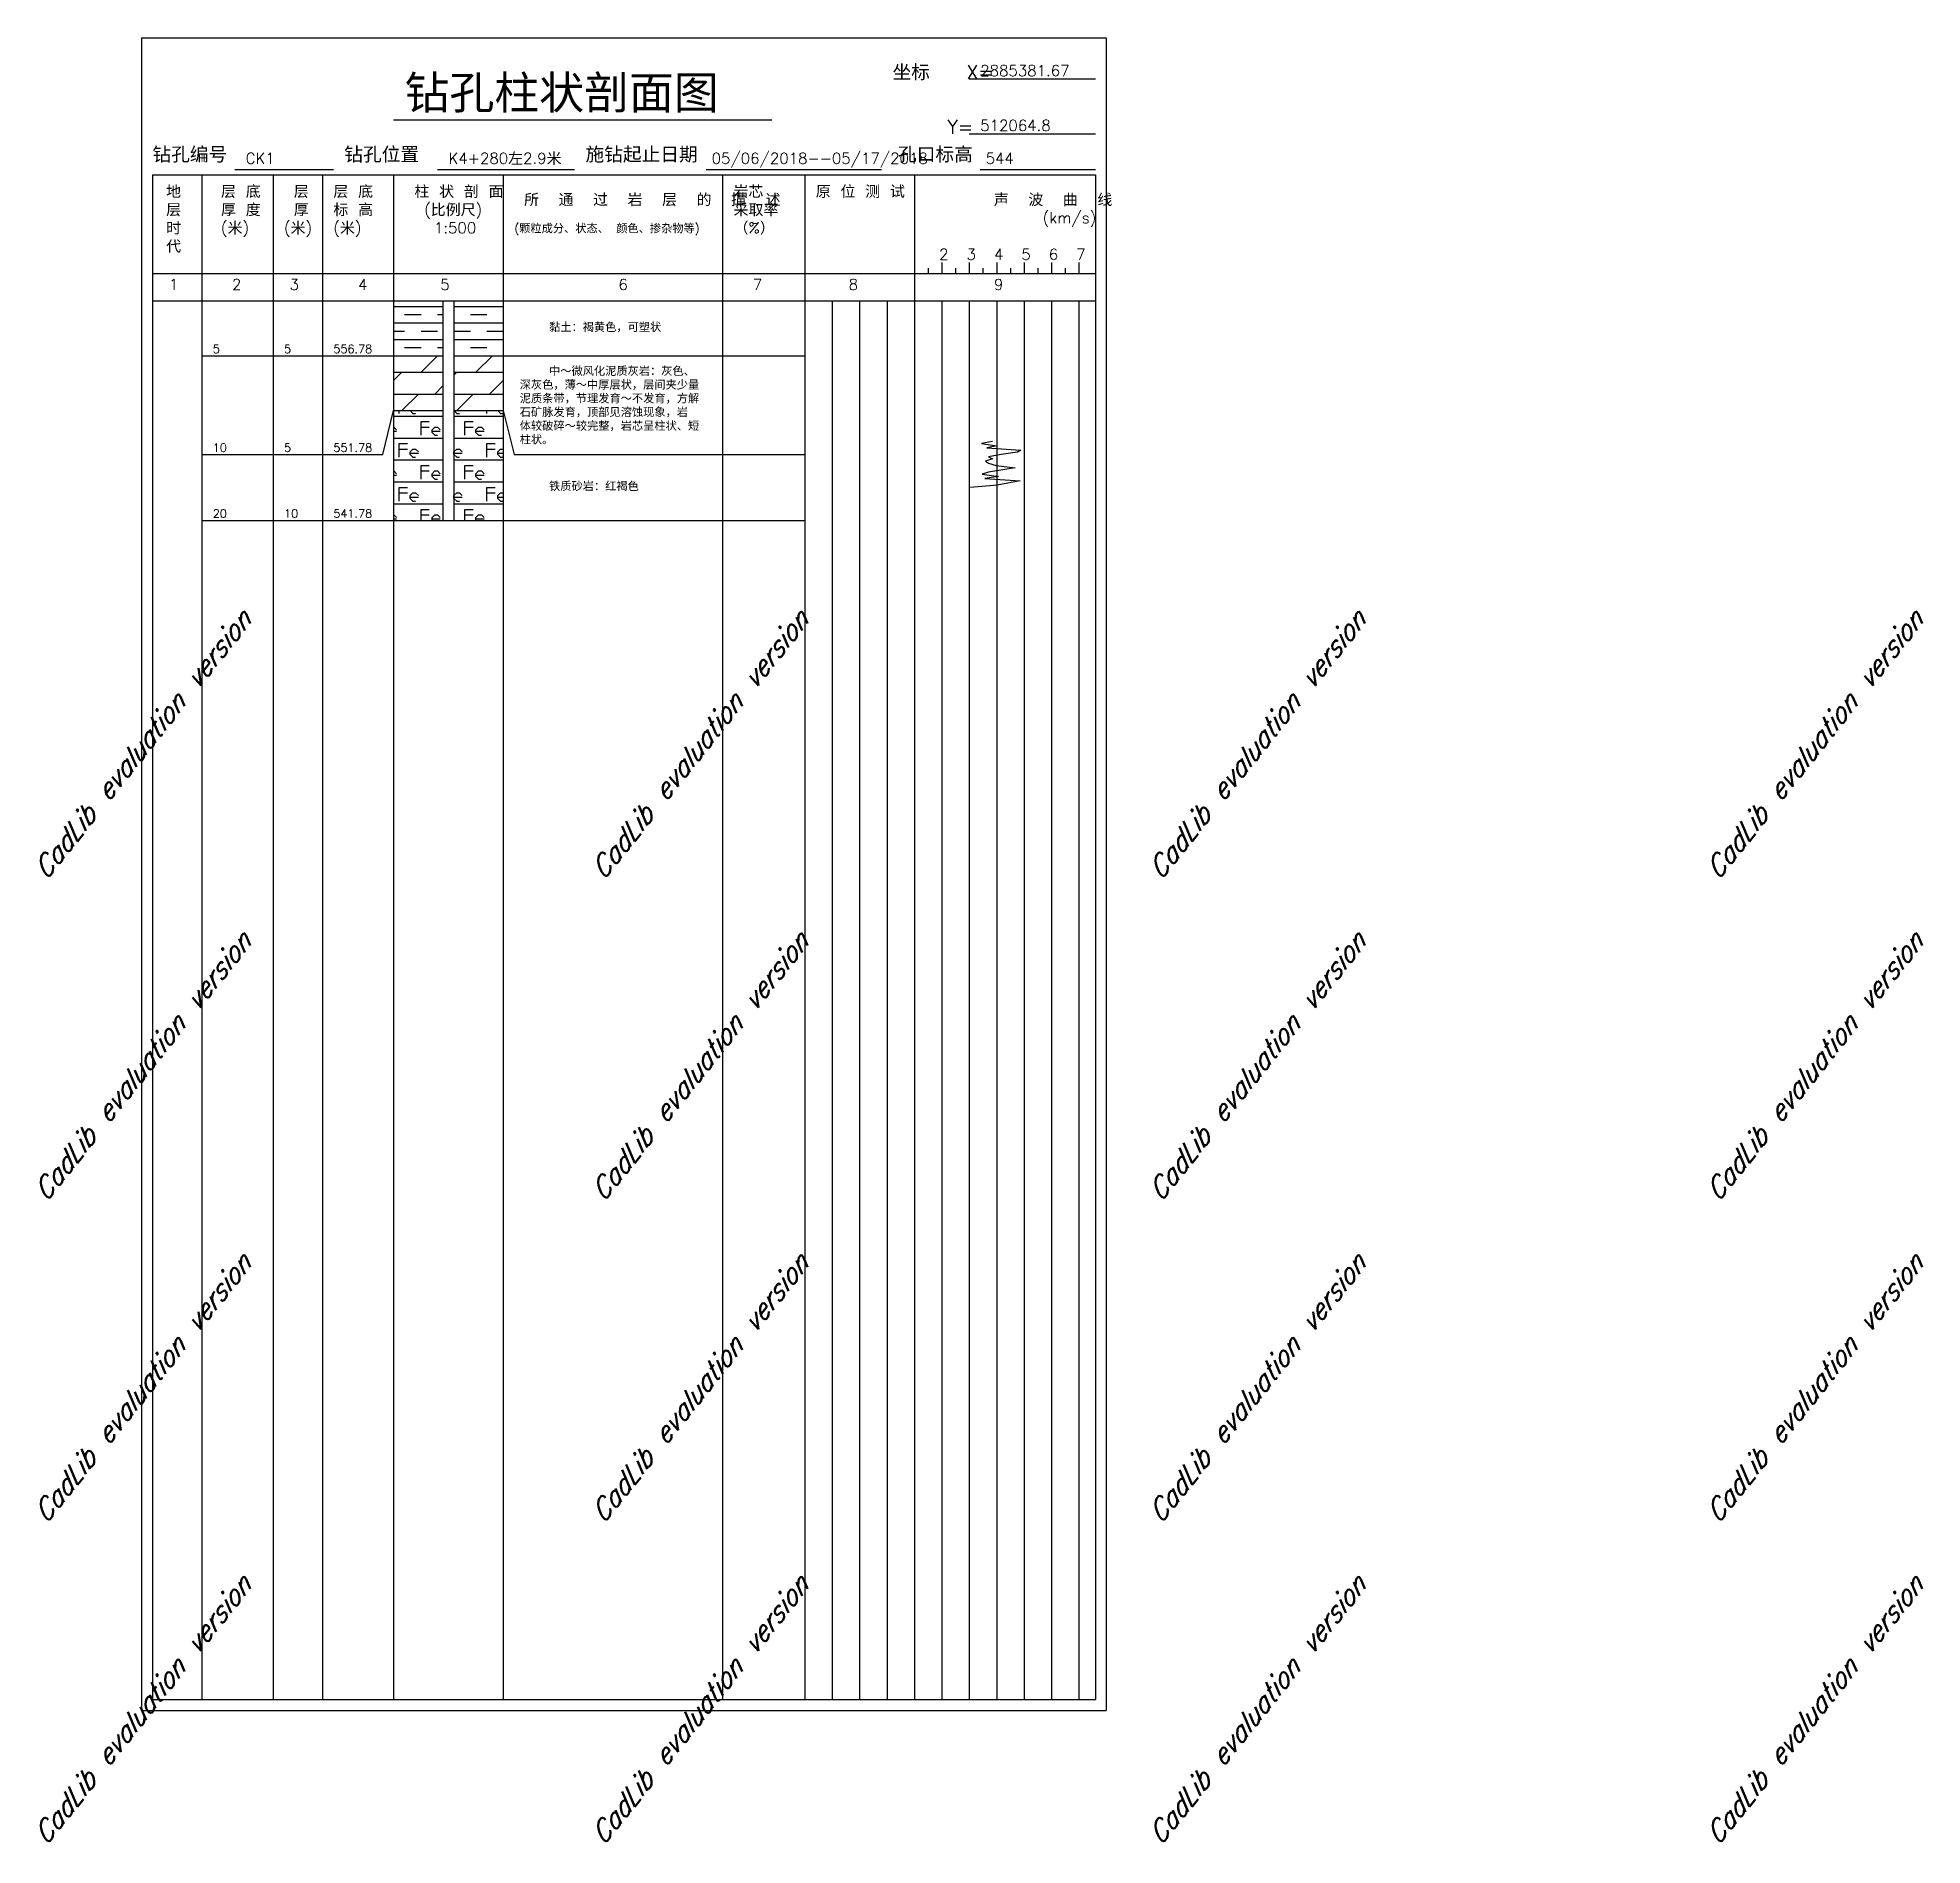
# Model space of a CAD drawing. Header units: inches. Extents: x -21 to 323, y -305 to 25.
import ezdxf
from ezdxf.enums import TextEntityAlignment as Align

# ---------------------------------------------------------------- set-up
doc = ezdxf.new("R2010")
doc.units = ezdxf.units.IN
doc.header["$MEASUREMENT"] = 0
for name, pattern in [('applicanceXZDyBtH', [0]), ('applicanceYZDyBtH', [0]), ('drillDateLineZDyBtH', [0]), ('drillHoleStaHeightZDyBtH', [0]), ('drillLocationLineZDyBtH', [0]), ('lastLine1yqpDGM', [0]), ('line110ZDyBtH', [0]), ('line120P22OfO', [0]), ('line140bJeetN', [0]), ('line210ZDyBtH', [0]), ('line220P22OfO', [0]), ('line240bJeetN', [0]), ('TestLine11', [0]), ('TestLine110', [0]), ('TestLine111', [0]), ('TestLine112', [0]), ('TestLine113', [0]), ('TestLine114', [0]), ('TestLine115', [0]), ('TestLine116', [0]), ('TestLine117', [0]), ('TestLine118', [0]), ('TestLine119', [0]), ('TestLine11ZDyBtH', [0]), ('TestLine12', [0]), ('TestLine120', [0]), ('TestLine12ZDyBtH', [0]), ('TestLine13', [0]), ('TestLine13ZDyBtH', [0]), ('TestLine14', [0]), ('TestLine14ZDyBtH', [0]), ('TestLine15', [0]), ('TestLine15ZDyBtH', [0]), ('TestLine16', [0]), ('TestLine16ZDyBtH', [0]), ('TestLine17', [0]), ('TestLine18', [0]), ('TestLine19', [0]), ('TestLine1ZDyBtH', [0]), ('TestLine2ZDyBtH', [0]), ('TestLine3ZDyBtH', [0]), ('titleLineZDyBtH', [0]), ('verticalLine110ZDyBtH', [0]), ('verticalLine120P22OfO', [0]), ('verticalLine140bJeetN', [0]), ('verticalLine210ZDyBtH', [0]), ('verticalLine220P22OfO', [0]), ('verticalLine240bJeetN', [0]), ('zkbhLineZDyBtH', [0])]:
    doc.linetypes.add(name, pattern=pattern)
doc.layers.add('ZDyBtH贵州省余庆至安龙高速公路三都至独山段公路工程第1合同段', color=7, linetype='Continuous')
doc.styles.get("Standard").update_dxf_attribs({"font": 'txt.shx'})
doc.dimstyles.get("Standard").update_dxf_attribs({"dimtxt": 0.18, "dimasz": 0.18, "dimexe": 0.18, "dimexo": 0.0625, "dimgap": 0.09, "dimtad": 0, "dimtih": 1, "dimtoh": 1, "dimdec": 4, "dimzin": 0, "dimdsep": 46, "dimtxsty": 'Standard', "dimcen": 0.09, "dimadec": 0, "dimazin": 0, "dimtfac": 1, "dimtdec": 4, "dimtofl": 0, "dimtmove": 0, "dimatfit": 0, "dimfxl": 1, "dimtolj": 1, "dimtzin": 0, "dimarcsym": 0})
pattern_1 = [(0, (0, 0), (0, 3), []), (0, (1, 1.5), (3, 3), [3, -3])]
pattern_2 = [(0, (0, 0), (0, 4), []), (45, (5, 0), (-10, 9e-16), [5.6569, -11.3137]), (45, (2.5, 4), (-10, 9e-16), [5.6569, -11.3137]), (45, (-0.5, 8), (-10, 9e-16), [5.6569, -11.3137])]
pattern_3 = [(45, (3, 1.5), (-4.00003, 4.00003), [0.7071, -4.9497]), (135, (3.5, 0.5), (-4.00003, -4.00003), [0.7071, -4.9497]), (135, (4.5, 1.5), (-4.00003, -4.00003), [0.7071, -4.9497]), (90, (3, 1), (-4, 4), [0.5, -7.5]), (0, (3.5, 0.5), (-4, 4), [0.5, -7.5]), (0, (3.5, 2), (-4, 4), [0.5, -7.5]), (0, (3, 1.25), (-4, 4), [1.5, -6.5]), (0, (0, 0), (0, 4), []), (0, (1, 2), (4, 4), [1.5, -6.5]), (0, (1, 3), (4, 4), [1.5, -6.5]), (90, (1, 0.5), (-4, 4), [2.5, -5.5]), (0, (7, 2), (4, 4), [0.2, -8])]

# ---------------------------------------------------------------- blocks, each defined once
blk = doc.blocks.new('*T0')
at = {"color": 0, "linetype": 'Continuous', "lineweight": -2}
for p, q in [((0, 0), (172, 0)), ((0, 0), (0, -278)), ((9, 0), (9, -278)), ((22, 0), (22, -278)), ((31, 0), (31, -278)), ((44, 0), (44, -278)), ((64, 0), (64, -278)), ((104, 0), (104, -278)), ((119, 0), (119, -278)), ((139, 0), (139, -278)), ((172, 0), (172, -278)), ((0, -18), (172, -18)), ((0, -23), (172, -23)), ((0, -278), (172, -278))]:
    blk.add_line(p, q, dxfattribs=at)
blk = doc.blocks.new('*T1')
at = {"color": 0, "linetype": 'Continuous', "lineweight": -2}
for p, q in [((0, 0), (176, 0)), ((0, 0), (0, -305)), ((176, 0), (176, -305)), ((0, -305), (176, -305))]:
    blk.add_line(p, q, dxfattribs=at)
blk = doc.blocks.new('AcosticBoreHoleTable_BlockZDyBtH')
at = {"linetype": 'applicanceXZDyBtH'}
blk.add_line((149, 17.5), (172, 17.5), dxfattribs=at)
at = {"linetype": 'titleLineZDyBtH'}
blk.add_line((44, 10), (113, 10), dxfattribs=at)
at = {"linetype": 'applicanceYZDyBtH'}
blk.add_line((149, 7.5), (172, 7.5), dxfattribs=at)
at = {"linetype": 'zkbhLineZDyBtH'}
blk.add_line((15, 1), (33, 1), dxfattribs=at)
at = {"linetype": 'drillLocationLineZDyBtH'}
blk.add_line((52, 1), (77, 1), dxfattribs=at)
at = {"linetype": 'drillDateLineZDyBtH'}
blk.add_line((101, 1), (133, 1), dxfattribs=at)
at = {"linetype": 'drillHoleStaHeightZDyBtH'}
blk.add_line((151, 1), (172, 1), dxfattribs=at)
at = {"linetype": 'TestLine11ZDyBtH'}
for p, q in [((141.5, -17), (141.5, -18)), ((144, -16), (144, -18)), ((146.5, -17), (146.5, -18)), ((149, -16), (149, -18)), ((151.5, -17), (151.5, -18)), ((154, -16), (154, -18)), ((156.5, -17), (156.5, -18)), ((159, -16), (159, -18)), ((161.5, -17), (161.5, -18)), ((164, -16), (164, -18)), ((166.5, -17), (166.5, -18)), ((169, -16), (169, -18))]:
    blk.add_line(p, q, dxfattribs=at)
at = {"color": 9, "linetype": 'TestLine1ZDyBtH'}
blk.add_line((124, -23), (124, -278), dxfattribs=at)
at = {"color": 9, "linetype": 'TestLine2ZDyBtH'}
blk.add_line((129, -23), (129, -278), dxfattribs=at)
at = {"color": 9, "linetype": 'TestLine3ZDyBtH'}
blk.add_line((134, -23), (134, -278), dxfattribs=at)
at = {"color": 9, "linetype": 'TestLine11ZDyBtH'}
blk.add_line((144, -23), (144, -278), dxfattribs=at)
at = {"color": 9, "linetype": 'TestLine12ZDyBtH'}
blk.add_line((149, -23), (149, -278), dxfattribs=at)
at = {"color": 9, "linetype": 'TestLine13ZDyBtH'}
blk.add_line((154, -23), (154, -278), dxfattribs=at)
at = {"color": 9, "linetype": 'TestLine14ZDyBtH'}
blk.add_line((159, -23), (159, -278), dxfattribs=at)
at = {"color": 9, "linetype": 'TestLine15ZDyBtH'}
blk.add_line((164, -23), (164, -278), dxfattribs=at)
at = {"color": 9, "linetype": 'TestLine16ZDyBtH'}
blk.add_line((169, -23), (169, -278), dxfattribs=at)
at = {"linetype": 'TestLine11'}
blk.add_line((153.23, -48.6), (151.24, -49), dxfattribs=at)
at = {"linetype": 'TestLine12'}
blk.add_line((151.24, -49), (154, -49.4), dxfattribs=at)
at = {"linetype": 'TestLine13'}
blk.add_line((154, -49.4), (152.18, -49.8), dxfattribs=at)
at = {"linetype": 'TestLine14'}
blk.add_line((152.18, -49.8), (158.39, -50.2), dxfattribs=at)
at = {"linetype": 'TestLine17'}
blk.add_line((154.835, -51), (152.52, -51.4), dxfattribs=at)
at = {"linetype": 'TestLine18'}
blk.add_line((152.52, -51.4), (153.23, -51.8), dxfattribs=at)
at = {"linetype": 'TestLine16'}
blk.add_line((157.81, -50.6), (154.835, -51), dxfattribs=at)
at = {"linetype": 'TestLine15'}
blk.add_line((158.39, -50.2), (157.81, -50.6), dxfattribs=at)
at = {"linetype": 'TestLine115'}
blk.add_line((152.49, -54.2), (151.345, -54.6), dxfattribs=at)
at = {"linetype": 'TestLine116'}
blk.add_line((151.345, -54.6), (154.325, -55), dxfattribs=at)
at = {"linetype": 'TestLine117'}
blk.add_line((154.325, -55), (151.845, -55.4), dxfattribs=at)
at = {"linetype": 'TestLine19'}
blk.add_line((153.23, -51.8), (151.945, -52.2), dxfattribs=at)
at = {"linetype": 'TestLine110'}
blk.add_line((151.945, -52.2), (152.49, -52.6), dxfattribs=at)
at = {"linetype": 'TestLine111'}
blk.add_line((152.49, -52.6), (153.91, -53), dxfattribs=at)
at = {"linetype": 'TestLine114'}
blk.add_line((155.1, -53.8), (152.49, -54.2), dxfattribs=at)
at = {"linetype": 'TestLine112'}
blk.add_line((153.91, -53), (157.4, -53.4), dxfattribs=at)
at = {"linetype": 'TestLine113'}
blk.add_line((157.4, -53.4), (155.1, -53.8), dxfattribs=at)
at = {"linetype": 'TestLine120'}
blk.add_line((154.06, -56.6), (149.225, -57), dxfattribs=at)
at = {"linetype": 'TestLine118'}
blk.add_line((151.845, -55.4), (158.28, -55.8), dxfattribs=at)
at = {"linetype": 'TestLine119'}
blk.add_line((158.28, -55.8), (154.06, -56.6), dxfattribs=at)
for name, p in [('*T1', (-2, 25)), ('*T0', (0, 0))]:
    blk.add_blockref(name, p)
at = {"attachment_point": 1}
for s, insert, char_height in [('钻孔柱状剖面图', (46, 18), 6), ('坐标   X=', (135, 20), 2.5), ('2885381.67', (151, 20), 2), ('Y=', (145, 10), 2.5), ('512064.8', (151, 10), 2), ('钻孔编号', (0, 5), 2.5), ('CK1', (17, 4), 2), ('钻孔位置', (35, 5), 2.5), ('K4+280左2.9米', (54, 4), 2), ('施钻起止日期', (79, 5), 2.5), ('05/06/2018--05/17/2018', (102, 4), 2), ('孔口标高', (136, 5), 2.5), ('544', (152, 4), 2), ('地\\P层\\P时\\P代', (2.5, -2), 2), ('层 底\\P厚 度\\P(米)', (12.5, -2), 2), (' 层 \\P 厚 \\P(米)', (24, -2), 2), ('层 底\\P标 高\\P(米)', (33, -2), 2), (' 柱 状 剖 面\\P  (比例尺)\\P   1:500', (46, -2), 2), (' 所  通  过  岩  层  的  描  述\\P', (66, -3.5), 2), ('岩芯\\P采取率\\P（%）', (106, -2), 2), ('原 位 测 试', (121, -2), 2), ('       声  波  曲  线\\P            (km/s)', (141, -3.5), 2), ('(颗粒成分、状态、 颜色、掺杂物等)', (66, -9), 1.5), ('1', (3, -19), 2), ('2', (14.5, -19), 2), ('3', (25, -19), 2), ('4', (37.5, -19), 2), ('5', (52.5, -19), 2), ('6', (85, -19), 2), ('7', (109.5, -19), 2), ('8', (127, -19), 2), ('9', (153.5, -19), 2)]:
    blk.add_mtext(s, dxfattribs=dict(at, insert=insert, char_height=char_height))
blk = doc.blocks.new('*W188397')
at = {"color": 9}
blk.add_text('CadLib evaluation version', height=1, rotation=36, dxfattribs=at).set_placement((0, 0), align=Align.MIDDLE_CENTER)

msp = doc.modelspace()

# ---------------------------------------------------------------- hatches: boundary and pattern name
h = msp.add_hatch()
h.set_pattern_fill('HW023', color=256, style=0, pattern_type=0)
h.set_pattern_definition(pattern_1)
h.paths.add_polyline_path([(44, -23), (53, -23), (53, -33), (44, -33)], flags=0)
h = msp.add_hatch()
h.set_pattern_fill('HW023', color=256, style=0, pattern_type=0)
h.set_pattern_definition(pattern_1)
h.paths.add_polyline_path([(55, -23), (64, -23), (64, -33), (55, -33)], flags=0)
h = msp.add_hatch()
h.set_pattern_fill('HW028', color=256, style=0, pattern_type=0)
h.set_pattern_definition(pattern_2)
h.paths.add_polyline_path([(44, -33), (53, -33), (53, -43), (44, -43)], flags=0)
h = msp.add_hatch()
h.set_pattern_fill('HW028', color=256, style=0, pattern_type=0)
h.set_pattern_definition(pattern_2)
h.paths.add_polyline_path([(55, -33), (64, -33), (64, -43), (55, -43)], flags=0)
h = msp.add_hatch()
h.set_pattern_fill('HW004', color=256, style=0, pattern_type=0)
h.set_pattern_definition(pattern_3)
h.paths.add_polyline_path([(44, -43), (53, -43), (53, -63), (44, -63)], flags=0)
h = msp.add_hatch()
h.set_pattern_fill('HW004', color=256, style=0, pattern_type=0)
h.set_pattern_definition(pattern_3)
h.paths.add_polyline_path([(55, -43), (64, -43), (64, -63), (55, -63)], flags=0)

# ---------------------------------------------------------------- linework, layer by layer
at = {"linetype": 'verticalLine110ZDyBtH'}
msp.add_line((53, -23), (53, -33), dxfattribs=at)
at = {"linetype": 'verticalLine210ZDyBtH'}
msp.add_line((55, -23), (55, -33), dxfattribs=at)
at = {"linetype": 'line210ZDyBtH'}
msp.add_line((44, -33), (53, -33), dxfattribs=at)
at = {"linetype": 'verticalLine120P22OfO'}
msp.add_line((53, -33), (53, -43), dxfattribs=at)
at = {"linetype": 'line110ZDyBtH'}
msp.add_line((55, -33), (64, -33), dxfattribs=at)
at = {"linetype": 'verticalLine220P22OfO'}
msp.add_line((55, -33), (55, -43), dxfattribs=at)
at = {"linetype": 'line220P22OfO'}
msp.add_line((44, -43), (53, -43), dxfattribs=at)
at = {"linetype": 'verticalLine140bJeetN'}
msp.add_line((53, -43), (53, -63), dxfattribs=at)
at = {"linetype": 'line120P22OfO'}
msp.add_line((55, -43), (64, -43), dxfattribs=at)
at = {"linetype": 'verticalLine240bJeetN'}
msp.add_line((55, -43), (55, -63), dxfattribs=at)
at = {"linetype": 'line240bJeetN'}
msp.add_line((44, -63), (53, -63), dxfattribs=at)
at = {"linetype": 'lastLine1yqpDGM'}
msp.add_line((53, -63), (55, -63), dxfattribs=at)
at = {"linetype": 'line140bJeetN'}
msp.add_line((55, -63), (64, -63), dxfattribs=at)

# ---------------------------------------------------------------- block references
at = {"xscale": 2.6399999999999997, "yscale": 4.575, "row_count": 4, "column_count": 4, "row_spacing": 58.666666666666664, "column_spacing": 101.66666666666667}
msp.add_blockref('*W188397', (-2, -280), dxfattribs=at)
at = {"layer": 'ZDyBtH贵州省余庆至安龙高速公路三都至独山段公路工程第1合同段'}
msp.add_blockref('AcosticBoreHoleTable_BlockZDyBtH', (0, 0), dxfattribs=at)

# ---------------------------------------------------------------- texts
at = {"attachment_point": 1}
for s, insert, char_height in [('2', (143.5, -13.5), 2), ('3', (148.5, -13.5), 2), ('4', (153.5, -13.5), 2), ('5', (158.5, -13.5), 2), ('6', (163.5, -13.5), 2), ('7', (168.5, -13.5), 2), ('    黏土：褐黄色，可塑状', (67, -27), 1.5), ('5', (11, -31), 1.5), ('5', (24, -31), 1.5), ('556.78', (33, -31), 1.5), ('    中～微风化泥质灰岩：灰色、\\P深灰色，薄～中厚层状，层间夹少量\\P泥质条带，节理发育～不发育，方解\\P石矿脉发育，顶部见溶蚀现象，岩\\P体较破碎～较完整，岩芯呈柱状、短\\P柱状。', (67, -35), 1.5), ('10', (11, -49), 1.5), ('5', (24, -49), 1.5), ('551.78', (33, -49), 1.5), ('    铁质砂岩：红褐色', (67, -56), 1.5), ('20', (11, -61), 1.5), ('10', (24, -61), 1.5), ('541.78', (33, -61), 1.5)]:
    msp.add_mtext(s, dxfattribs=dict(at, insert=insert, char_height=char_height))

# ---------------------------------------------------------------- leaders
at = {"has_arrowhead": 0}
for points in [[(9, -33), (42, -33), (44, -33)], [(64, -33), (66, -33), (119, -33)], [(9, -51), (42, -51), (44, -43)], [(64, -43), (66, -51), (119, -51)], [(9, -63), (42, -63), (44, -63)], [(64, -63), (66, -63), (119, -63)]]:
    msp.add_leader(points, dimstyle='Standard', dxfattribs=at)

doc.saveas('drawing.dxf')
